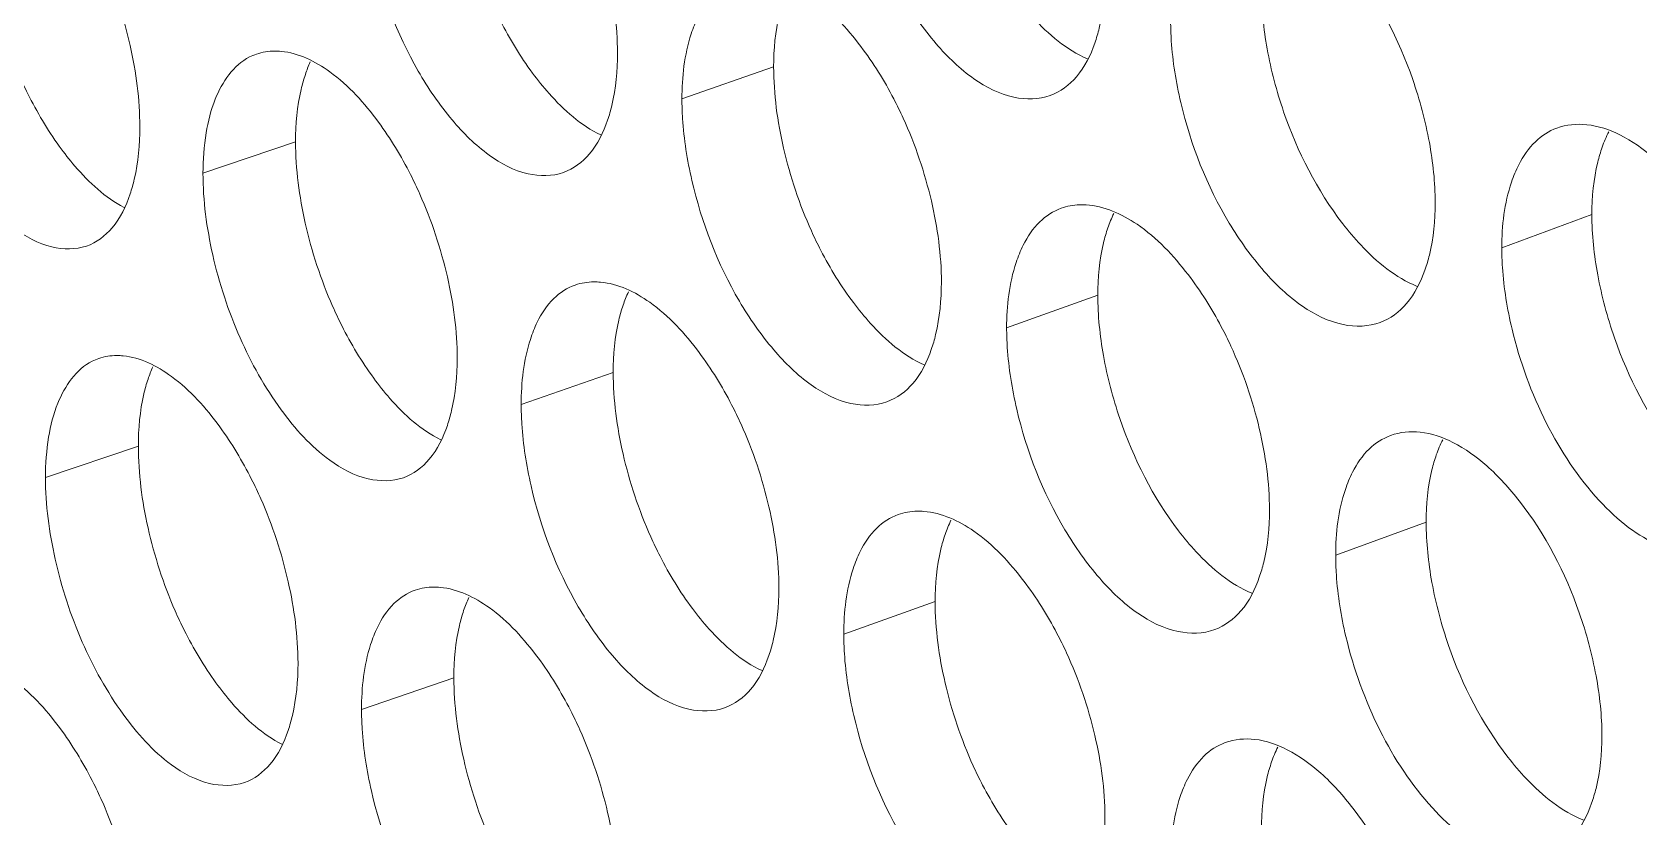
# Model space of a CAD drawing. Header units: millimetres. Extents: x 1177 to 4147, y 93 to 2194.
# Drawn here: x 2514.23 to 2529.28, y 1040.74 to 1048.09 of the extents above; entities that cross this region are included whole.
import ezdxf

# ---------------------------------------------------------------- set-up
doc = ezdxf.new("R2010")
doc.units = ezdxf.units.MM
doc.header["$LTSCALE"] = 0.1
doc.layers.get('0').update_dxf_attribs({"lineweight": 13})
doc.layers.add('标注', color=251, linetype='Continuous', lineweight=9)

# ---------------------------------------------------------------- blocks, each defined once
blk = doc.blocks.new('02')
at = {"layer": '标注'}
for p, q in [((4370.81, 1088.075), (4369.582, 1087.644)), ((4364.411, 1087.072), (4363.172, 1086.65)), ((4381.761, 1086.097), (4380.555, 1085.652)), ((4375.148, 1085.018), (4373.928, 1084.582)), ((4368.662, 1083.986), (4367.431, 1083.557)), ((4362.307, 1082.998), (4361.064, 1082.579)), ((4362.307, 1082.998), (4361.064, 1082.579)), ((4379.543, 1081.983), (4378.332, 1081.54)), ((4372.971, 1080.919), (4371.748, 1080.485)), ((4366.53, 1079.901), (4365.294, 1079.476)), ((4366.53, 1079.901), (4365.294, 1079.476))]:
    blk.add_line(p, q, dxfattribs=at)
for centre, radius, start, end in [((4364.121, 1087.566), 0.718, 108.8885, 116.9547), ((4362.005, 1083.502), 0.708, 108.7111, 116.4326), ((4362.005, 1083.502), 0.708, 108.7111, 116.4326)]:
    blk.add_arc(centre, radius, start, end, dxfattribs=at)
for points, knots in [([(4371.882, 1090.647), (4372.013, 1090.083), (4372.325, 1089.279), (4372.943, 1088.396), (4373.303, 1088.045), (4373.491, 1087.914)], [0, 0, 0, 0, 0.538492, 0.786102, 1, 1, 1, 1]), ([(4368.72, 1088.259), (4368.72, 1088.624), (4368.616, 1089.379), (4368.376, 1090.1), (4368.216, 1090.455)], [0, 0, 0, 0, 0.484011, 1, 1, 1, 1]), ([(4365.426, 1089.637), (4365.554, 1089.073), (4365.859, 1088.267), (4366.464, 1087.379), (4366.817, 1087.026), (4367.003, 1086.893)], [0, 0, 0, 0, 0.539686, 0.787091, 1, 1, 1, 1]), ([(4362.327, 1087.271), (4362.327, 1087.636), (4362.225, 1088.392), (4361.99, 1089.114), (4361.834, 1089.471)], [0, 0, 0, 0, 0.484127, 1, 1, 1, 1]), ([(4379.664, 1086.257), (4379.664, 1086.527), (4379.603, 1087.088), (4379.312, 1088.177), (4378.913, 1088.955), (4378.566, 1089.402)], [0, 0, 0, 0, 0.240077, 0.497775, 1, 1, 1, 1]), ([(4371.978, 1088.345), (4371.789, 1088.596), (4371.414, 1089.01), (4370.888, 1089.262), (4370.651, 1089.283)], [0, 0, 0, 0, 0.568686, 1, 1, 1, 1]), ([(4375.108, 1088.392), (4375.131, 1088.458), (4375.215, 1088.75), (4375.243, 1089.057), (4375.243, 1089.292)], [0, 0, 0, 0, 0.227924, 1, 1, 1, 1]), ([(4370.943, 1088.974), (4370.921, 1088.909), (4370.838, 1088.616), (4370.81, 1088.31), (4370.81, 1088.075)], [0, 0, 0, 0, 0.227562, 1, 1, 1, 1]), ([(4374.046, 1089.016), (4374.119, 1088.92), (4374.391, 1088.591), (4374.729, 1088.303), (4375.01, 1088.181)], [0, 0, 0, 0, 0.284096, 1, 1, 1, 1]), ([(4377.338, 1089.123), (4377.338, 1088.853), (4377.398, 1088.291), (4377.685, 1087.202), (4378.082, 1086.423), (4378.426, 1085.975)], [0, 0, 0, 0, 0.240288, 0.498123, 1, 1, 1, 1]), ([(4367.028, 1088.952), (4367.067, 1088.865), (4367.227, 1088.53), (4367.419, 1088.212), (4367.582, 1087.991)], [0, 0, 0, 0, 0.259432, 1, 1, 1, 1]), ([(4369.8, 1088.747), (4369.763, 1088.672), (4369.624, 1088.321), (4369.582, 1087.937), (4369.582, 1087.644)], [0, 0, 0, 0, 0.220019, 1, 1, 1, 1]), ([(4376.123, 1088.683), (4376.123, 1088.596), (4376.136, 1088.231), (4376.195, 1087.867), (4376.259, 1087.596)], [0, 0, 0, 0, 0.237616, 1, 1, 1, 1]), ([(4372.544, 1087.387), (4372.504, 1087.474), (4372.341, 1087.808), (4372.144, 1088.126), (4371.978, 1088.345)], [0, 0, 0, 0, 0.259142, 1, 1, 1, 1]), ([(4374.512, 1087.691), (4374.648, 1087.74), (4374.912, 1087.941), (4375.052, 1088.231), (4375.108, 1088.392)], [0, 0, 0, 0, 0.456741, 1, 1, 1, 1]), ([(4363.795, 1088.206), (4363.579, 1088.096), (4363.334, 1087.727), (4363.197, 1087.17), (4363.172, 1086.83), (4363.172, 1086.65)], [0, 0, 0, 0, 0.417976, 0.688317, 1, 1, 1, 1]), ([(4364.219, 1088.281), (4364.19, 1088.284), (4364.079, 1088.289), (4363.966, 1088.272), (4363.888, 1088.245)], [0, 0, 0, 0, 0.25872, 1, 1, 1, 1]), ([(4365.52, 1087.335), (4365.334, 1087.586), (4364.97, 1088.001), (4364.453, 1088.259), (4364.219, 1088.281)], [0, 0, 0, 0, 0.570761, 1, 1, 1, 1]), ([(4368.587, 1087.36), (4368.61, 1087.425), (4368.692, 1087.718), (4368.72, 1088.024), (4368.72, 1088.259)], [0, 0, 0, 0, 0.227498, 1, 1, 1, 1]), ([(4360.707, 1087.976), (4360.745, 1087.888), (4360.901, 1087.553), (4361.09, 1087.233), (4361.249, 1087.011)], [0, 0, 0, 0, 0.2597, 1, 1, 1, 1]), ([(4364.542, 1087.971), (4364.52, 1087.906), (4364.438, 1087.613), (4364.411, 1087.307), (4364.411, 1087.072)], [0, 0, 0, 0, 0.22714, 1, 1, 1, 1]), ([(4367.582, 1087.991), (4367.652, 1087.897), (4367.911, 1087.576), (4368.231, 1087.29), (4368.498, 1087.163)], [0, 0, 0, 0, 0.283571, 1, 1, 1, 1]), ([(4370.81, 1088.075), (4370.81, 1087.709), (4370.914, 1086.954), (4371.155, 1086.233), (4371.315, 1085.878)], [0, 0, 0, 0, 0.484109, 1, 1, 1, 1]), ([(4373.491, 1087.914), (4373.652, 1087.801), (4373.979, 1087.631), (4374.36, 1087.637), (4374.512, 1087.691)], [0, 0, 0, 0, 0.547725, 1, 1, 1, 1]), ([(4369.582, 1087.644), (4369.582, 1087.557), (4369.595, 1087.191), (4369.653, 1086.827), (4369.716, 1086.555)], [0, 0, 0, 0, 0.237546, 1, 1, 1, 1]), ([(4376.259, 1087.596), (4376.391, 1087.032), (4376.708, 1086.228), (4377.334, 1085.349), (4377.698, 1085.001), (4377.889, 1084.87)], [0, 0, 0, 0, 0.537696, 0.785444, 1, 1, 1, 1]), ([(4362.197, 1086.373), (4362.219, 1086.438), (4362.3, 1086.731), (4362.327, 1087.036), (4362.327, 1087.271)], [0, 0, 0, 0, 0.227075, 1, 1, 1, 1]), ([(4366.074, 1086.372), (4366.035, 1086.46), (4365.876, 1086.795), (4365.683, 1087.114), (4365.52, 1087.335)], [0, 0, 0, 0, 0.25941, 1, 1, 1, 1]), ([(4367.997, 1086.661), (4368.131, 1086.708), (4368.395, 1086.908), (4368.532, 1087.198), (4368.587, 1087.36)], [0, 0, 0, 0, 0.454353, 1, 1, 1, 1]), ([(4373.055, 1085.192), (4373.055, 1085.558), (4372.949, 1086.312), (4372.706, 1087.032), (4372.544, 1087.387)], [0, 0, 0, 0, 0.483934, 1, 1, 1, 1]), ([(4381.292, 1087.255), (4381.185, 1087.215), (4380.978, 1087.08), (4380.841, 1086.877), (4380.783, 1086.764)], [0, 0, 0, 0, 0.471808, 1, 1, 1, 1]), ([(4383.03, 1086.382), (4382.897, 1086.551), (4382.626, 1086.848), (4382.173, 1087.174), (4381.717, 1087.329), (4381.417, 1087.301), (4381.292, 1087.255)], [0, 0, 0, 0, 0.312757, 0.580674, 0.804664, 1, 1, 1, 1]), ([(4364.411, 1087.072), (4364.411, 1086.706), (4364.514, 1085.951), (4364.749, 1085.228), (4364.907, 1084.872)], [0, 0, 0, 0, 0.484224, 1, 1, 1, 1]), ([(4361.249, 1087.011), (4361.316, 1086.92), (4361.561, 1086.606), (4361.863, 1086.324), (4362.117, 1086.192)], [0, 0, 0, 0, 0.282942, 1, 1, 1, 1]), ([(4367.003, 1086.893), (4367.159, 1086.78), (4367.475, 1086.609), (4367.848, 1086.609), (4367.997, 1086.661)], [0, 0, 0, 0, 0.549192, 1, 1, 1, 1]), ([(4381.899, 1086.999), (4381.876, 1086.933), (4381.79, 1086.64), (4381.761, 1086.333), (4381.761, 1086.097)], [0, 0, 0, 0, 0.228275, 1, 1, 1, 1]), ([(4363.172, 1086.65), (4363.172, 1086.284), (4363.275, 1085.528), (4363.626, 1084.452), (4364.153, 1083.514), (4364.616, 1082.996), (4364.869, 1082.812)], [0, 0, 0, 0, 0.254475, 0.525644, 0.782923, 1, 1, 1, 1]), ([(4380.783, 1086.764), (4380.745, 1086.69), (4380.599, 1086.336), (4380.555, 1085.948), (4380.555, 1085.652)], [0, 0, 0, 0, 0.220876, 1, 1, 1, 1]), ([(4369.716, 1086.555), (4369.845, 1085.991), (4370.155, 1085.186), (4370.769, 1084.302), (4371.126, 1083.951), (4371.314, 1083.818)], [0, 0, 0, 0, 0.53889, 0.786432, 1, 1, 1, 1]), ([(4361.612, 1085.676), (4361.746, 1085.721), (4362.008, 1085.921), (4362.143, 1086.211), (4362.197, 1086.373)], [0, 0, 0, 0, 0.451858, 1, 1, 1, 1]), ([(4366.575, 1084.174), (4366.575, 1084.54), (4366.471, 1085.295), (4366.233, 1086.016), (4366.074, 1086.372)], [0, 0, 0, 0, 0.484049, 1, 1, 1, 1]), ([(4374.658, 1086.182), (4374.552, 1086.143), (4374.343, 1086.007), (4374.208, 1085.802), (4374.15, 1085.688)], [0, 0, 0, 0, 0.469738, 1, 1, 1, 1]), ([(4374.992, 1086.227), (4374.963, 1086.229), (4374.85, 1086.23), (4374.737, 1086.21), (4374.658, 1086.182)], [0, 0, 0, 0, 0.257824, 1, 1, 1, 1]), ([(4376.356, 1085.295), (4376.161, 1085.548), (4375.776, 1085.966), (4375.235, 1086.212), (4374.992, 1086.227)], [0, 0, 0, 0, 0.568444, 1, 1, 1, 1]), ([(4379.527, 1085.356), (4379.55, 1085.422), (4379.635, 1085.714), (4379.664, 1086.022), (4379.664, 1086.257)], [0, 0, 0, 0, 0.22821, 1, 1, 1, 1]), ([(4378.426, 1085.975), (4378.502, 1085.877), (4378.782, 1085.544), (4379.133, 1085.254), (4379.423, 1085.137)], [0, 0, 0, 0, 0.28439, 1, 1, 1, 1]), ([(4381.761, 1086.097), (4381.761, 1085.827), (4381.822, 1085.266), (4382.113, 1084.178), (4382.515, 1083.4), (4382.864, 1082.955)], [0, 0, 0, 0, 0.240142, 0.497822, 1, 1, 1, 1]), ([(4360.644, 1085.917), (4360.796, 1085.804), (4361.102, 1085.632), (4361.467, 1085.627), (4361.612, 1085.676)], [0, 0, 0, 0, 0.550741, 1, 1, 1, 1]), ([(4371.315, 1085.878), (4371.355, 1085.791), (4371.516, 1085.457), (4371.712, 1085.139), (4371.877, 1084.92)], [0, 0, 0, 0, 0.259253, 1, 1, 1, 1]), ([(4375.283, 1085.919), (4375.26, 1085.853), (4375.176, 1085.56), (4375.148, 1085.253), (4375.148, 1085.018)], [0, 0, 0, 0, 0.227846, 1, 1, 1, 1]), ([(4374.15, 1085.688), (4374.113, 1085.614), (4373.971, 1085.262), (4373.928, 1084.876), (4373.928, 1084.582)], [0, 0, 0, 0, 0.220347, 1, 1, 1, 1]), ([(4380.555, 1085.652), (4380.555, 1085.565), (4380.568, 1085.199), (4380.628, 1084.836), (4380.692, 1084.565)], [0, 0, 0, 0, 0.237664, 1, 1, 1, 1]), ([(4378.928, 1084.654), (4379.064, 1084.704), (4379.328, 1084.905), (4379.47, 1085.195), (4379.527, 1085.356)], [0, 0, 0, 0, 0.458276, 1, 1, 1, 1]), ([(4368.153, 1085.155), (4368.046, 1085.118), (4367.837, 1084.98), (4367.703, 1084.773), (4367.646, 1084.658)], [0, 0, 0, 0, 0.467496, 1, 1, 1, 1]), ([(4368.492, 1085.194), (4368.463, 1085.196), (4368.349, 1085.201), (4368.233, 1085.183), (4368.153, 1085.155)], [0, 0, 0, 0, 0.258663, 1, 1, 1, 1]), ([(4369.811, 1084.254), (4369.623, 1084.504), (4369.252, 1084.919), (4368.729, 1085.173), (4368.492, 1085.194)], [0, 0, 0, 0, 0.569371, 1, 1, 1, 1]), ([(4372.92, 1084.293), (4372.943, 1084.358), (4373.026, 1084.651), (4373.055, 1084.958), (4373.055, 1085.192)], [0, 0, 0, 0, 0.227782, 1, 1, 1, 1]), ([(4376.929, 1084.339), (4376.889, 1084.426), (4376.724, 1084.759), (4376.524, 1085.076), (4376.356, 1085.295)], [0, 0, 0, 0, 0.258962, 1, 1, 1, 1]), ([(4368.795, 1084.885), (4368.772, 1084.82), (4368.69, 1084.527), (4368.662, 1084.22), (4368.662, 1083.986)], [0, 0, 0, 0, 0.227421, 1, 1, 1, 1]), ([(4371.877, 1084.92), (4371.949, 1084.824), (4372.216, 1084.498), (4372.548, 1084.21), (4372.825, 1084.086)], [0, 0, 0, 0, 0.283932, 1, 1, 1, 1]), ([(4375.148, 1085.018), (4375.148, 1084.748), (4375.207, 1084.187), (4375.492, 1083.097), (4375.886, 1082.317), (4376.229, 1081.868)], [0, 0, 0, 0, 0.240361, 0.498273, 1, 1, 1, 1]), ([(4364.907, 1084.872), (4364.945, 1084.784), (4365.103, 1084.45), (4365.295, 1084.131), (4365.457, 1083.91)], [0, 0, 0, 0, 0.259522, 1, 1, 1, 1]), ([(4377.889, 1084.87), (4378.053, 1084.758), (4378.387, 1084.589), (4378.773, 1084.597), (4378.928, 1084.654)], [0, 0, 0, 0, 0.54679, 1, 1, 1, 1]), ([(4367.646, 1084.658), (4367.61, 1084.584), (4367.472, 1084.233), (4367.431, 1083.85), (4367.431, 1083.557)], [0, 0, 0, 0, 0.219864, 1, 1, 1, 1]), ([(4373.928, 1084.582), (4373.928, 1084.495), (4373.941, 1084.129), (4374, 1083.765), (4374.063, 1083.494)], [0, 0, 0, 0, 0.237593, 1, 1, 1, 1]), ([(4380.692, 1084.565), (4380.796, 1084.13), (4381.094, 1083.31), (4381.677, 1082.427), (4382.226, 1081.909), (4382.631, 1081.667), (4383.031, 1081.563), (4383.289, 1081.596), (4383.401, 1081.638)], [0, 0, 0, 0, 0.308628, 0.595689, 0.719688, 0.826459, 0.91799, 1, 1, 1, 1]), ([(4370.373, 1083.293), (4370.333, 1083.381), (4370.172, 1083.715), (4369.976, 1084.033), (4369.811, 1084.254)], [0, 0, 0, 0, 0.259231, 1, 1, 1, 1]), ([(4372.326, 1083.593), (4372.461, 1083.641), (4372.725, 1083.841), (4372.864, 1084.132), (4372.92, 1084.293)], [0, 0, 0, 0, 0.455957, 1, 1, 1, 1]), ([(4377.446, 1082.147), (4377.446, 1082.512), (4377.339, 1083.266), (4377.093, 1083.985), (4376.929, 1084.339)], [0, 0, 0, 0, 0.483858, 1, 1, 1, 1]), ([(4361.689, 1084.136), (4361.473, 1084.029), (4361.227, 1083.659), (4361.089, 1083.101), (4361.064, 1082.76), (4361.064, 1082.579)], [0, 0, 0, 0, 0.41671, 0.687379, 1, 1, 1, 1]), ([(4361.689, 1084.136), (4361.473, 1084.029), (4361.227, 1083.659), (4361.089, 1083.101), (4361.064, 1082.76), (4361.064, 1082.579)], [0, 0, 0, 0, 0.41671, 0.687379, 1, 1, 1, 1]), ([(4362.104, 1084.207), (4362.076, 1084.21), (4361.966, 1084.216), (4361.855, 1084.199), (4361.778, 1084.173)], [0, 0, 0, 0, 0.258751, 1, 1, 1, 1]), ([(4362.104, 1084.207), (4362.076, 1084.21), (4361.966, 1084.216), (4361.855, 1084.199), (4361.778, 1084.173)], [0, 0, 0, 0, 0.258751, 1, 1, 1, 1]), ([(4363.396, 1083.258), (4363.212, 1083.51), (4362.851, 1083.924), (4362.336, 1084.185), (4362.104, 1084.207)], [0, 0, 0, 0, 0.571465, 1, 1, 1, 1]), ([(4363.396, 1083.258), (4363.212, 1083.51), (4362.851, 1083.924), (4362.336, 1084.185), (4362.104, 1084.207)], [0, 0, 0, 0, 0.571465, 1, 1, 1, 1]), ([(4366.443, 1083.276), (4366.465, 1083.341), (4366.547, 1083.634), (4366.575, 1083.94), (4366.575, 1084.174)], [0, 0, 0, 0, 0.227356, 1, 1, 1, 1]), ([(4362.437, 1083.896), (4362.415, 1083.831), (4362.334, 1083.538), (4362.307, 1083.233), (4362.307, 1082.998)], [0, 0, 0, 0, 0.227, 1, 1, 1, 1]), ([(4362.437, 1083.896), (4362.415, 1083.831), (4362.334, 1083.538), (4362.307, 1083.233), (4362.307, 1082.998)], [0, 0, 0, 0, 0.227, 1, 1, 1, 1]), ([(4365.457, 1083.91), (4365.525, 1083.816), (4365.779, 1083.497), (4366.093, 1083.213), (4366.356, 1083.084)], [0, 0, 0, 0, 0.283373, 1, 1, 1, 1]), ([(4368.662, 1083.986), (4368.662, 1083.62), (4368.766, 1082.865), (4369.005, 1082.143), (4369.165, 1081.788)], [0, 0, 0, 0, 0.484147, 1, 1, 1, 1]), ([(4371.314, 1083.818), (4371.473, 1083.706), (4371.797, 1083.536), (4372.175, 1083.539), (4372.326, 1083.593)], [0, 0, 0, 0, 0.548205, 1, 1, 1, 1]), ([(4367.431, 1083.557), (4367.431, 1083.47), (4367.444, 1083.104), (4367.501, 1082.741), (4367.563, 1082.469)], [0, 0, 0, 0, 0.237523, 1, 1, 1, 1]), ([(4374.063, 1083.494), (4374.195, 1082.93), (4374.509, 1082.126), (4375.131, 1081.245), (4375.493, 1080.896), (4375.683, 1080.764)], [0, 0, 0, 0, 0.538094, 0.785773, 1, 1, 1, 1]), ([(4363.947, 1082.294), (4363.908, 1082.382), (4363.749, 1082.717), (4363.558, 1083.037), (4363.396, 1083.258)], [0, 0, 0, 0, 0.2595, 1, 1, 1, 1]), ([(4363.947, 1082.294), (4363.908, 1082.382), (4363.749, 1082.717), (4363.558, 1083.037), (4363.396, 1083.258)], [0, 0, 0, 0, 0.2595, 1, 1, 1, 1]), ([(4365.854, 1082.577), (4365.988, 1082.624), (4366.251, 1082.824), (4366.388, 1083.114), (4366.443, 1083.276)], [0, 0, 0, 0, 0.453533, 1, 1, 1, 1]), ([(4370.88, 1081.098), (4370.88, 1081.463), (4370.775, 1082.218), (4370.534, 1082.939), (4370.373, 1083.293)], [0, 0, 0, 0, 0.483972, 1, 1, 1, 1]), ([(4380.791, 1082.265), (4380.659, 1082.433), (4380.391, 1082.73), (4379.941, 1083.058), (4379.489, 1083.214), (4379.191, 1083.188), (4379.066, 1083.142)], [0, 0, 0, 0, 0.313314, 0.581411, 0.805175, 1, 1, 1, 1]), ([(4362.307, 1082.998), (4362.307, 1082.632), (4362.409, 1081.877), (4362.643, 1081.154), (4362.799, 1080.797)], [0, 0, 0, 0, 0.484262, 1, 1, 1, 1]), ([(4362.307, 1082.998), (4362.307, 1082.632), (4362.409, 1081.877), (4362.643, 1081.154), (4362.799, 1080.797)], [0, 0, 0, 0, 0.484262, 1, 1, 1, 1]), ([(4379.066, 1083.142), (4378.96, 1083.103), (4378.752, 1082.967), (4378.616, 1082.764), (4378.558, 1082.651)], [0, 0, 0, 0, 0.471136, 1, 1, 1, 1]), ([(4364.869, 1082.812), (4365.023, 1082.7), (4365.337, 1082.528), (4365.706, 1082.526), (4365.854, 1082.577)], [0, 0, 0, 0, 0.549699, 1, 1, 1, 1]), ([(4379.679, 1082.883), (4379.656, 1082.818), (4379.571, 1082.525), (4379.543, 1082.218), (4379.543, 1081.983)], [0, 0, 0, 0, 0.228131, 1, 1, 1, 1]), ([(4361.064, 1082.579), (4361.064, 1082.213), (4361.166, 1081.457), (4361.515, 1080.38), (4362.038, 1079.441), (4362.498, 1078.921), (4362.749, 1078.737)], [0, 0, 0, 0, 0.254669, 0.526003, 0.783257, 1, 1, 1, 1]), ([(4361.064, 1082.579), (4361.064, 1082.213), (4361.166, 1081.457), (4361.515, 1080.38), (4362.038, 1079.441), (4362.498, 1078.921), (4362.749, 1078.737)], [0, 0, 0, 0, 0.254669, 0.526003, 0.783257, 1, 1, 1, 1]), ([(4378.558, 1082.651), (4378.52, 1082.576), (4378.376, 1082.223), (4378.332, 1081.836), (4378.332, 1081.54)], [0, 0, 0, 0, 0.220694, 1, 1, 1, 1]), ([(4367.563, 1082.469), (4367.692, 1081.905), (4368, 1081.099), (4368.609, 1080.213), (4368.965, 1079.861), (4369.151, 1079.728)], [0, 0, 0, 0, 0.539288, 0.786761, 1, 1, 1, 1]), ([(4364.444, 1080.095), (4364.444, 1080.461), (4364.34, 1081.216), (4364.104, 1081.938), (4363.947, 1082.294)], [0, 0, 0, 0, 0.484088, 1, 1, 1, 1]), ([(4364.444, 1080.095), (4364.444, 1080.461), (4364.34, 1081.216), (4364.104, 1081.938), (4363.947, 1082.294)], [0, 0, 0, 0, 0.484088, 1, 1, 1, 1]), ([(4372.82, 1082.127), (4372.79, 1082.129), (4372.674, 1082.133), (4372.557, 1082.113), (4372.475, 1082.084)], [0, 0, 0, 0, 0.258462, 1, 1, 1, 1]), ([(4374.16, 1081.192), (4373.969, 1081.444), (4373.59, 1081.858), (4373.059, 1082.108), (4372.82, 1082.127)], [0, 0, 0, 0, 0.568222, 1, 1, 1, 1]), ([(4377.31, 1081.247), (4377.333, 1081.312), (4377.418, 1081.605), (4377.446, 1081.912), (4377.446, 1082.147)], [0, 0, 0, 0, 0.228067, 1, 1, 1, 1]), ([(4381.895, 1079.122), (4381.895, 1079.392), (4381.834, 1079.953), (4381.542, 1081.041), (4381.139, 1081.819), (4380.791, 1082.265)], [0, 0, 0, 0, 0.240004, 0.497624, 1, 1, 1, 1]), ([(4372.475, 1082.084), (4372.369, 1082.046), (4372.16, 1081.91), (4372.025, 1081.704), (4371.968, 1081.59)], [0, 0, 0, 0, 0.469011, 1, 1, 1, 1]), ([(4379.543, 1081.983), (4379.543, 1081.712), (4379.603, 1081.151), (4379.892, 1080.062), (4380.291, 1079.284), (4380.638, 1078.838)], [0, 0, 0, 0, 0.240215, 0.497973, 1, 1, 1, 1]), ([(4369.165, 1081.788), (4369.204, 1081.7), (4369.364, 1081.366), (4369.558, 1081.048), (4369.722, 1080.828)], [0, 0, 0, 0, 0.259343, 1, 1, 1, 1]), ([(4373.106, 1081.819), (4373.083, 1081.754), (4372.999, 1081.461), (4372.971, 1081.154), (4372.971, 1080.919)], [0, 0, 0, 0, 0.227704, 1, 1, 1, 1]), ([(4376.229, 1081.868), (4376.303, 1081.771), (4376.579, 1081.44), (4376.924, 1081.151), (4377.209, 1081.031)], [0, 0, 0, 0, 0.284248, 1, 1, 1, 1]), ([(4371.968, 1081.59), (4371.931, 1081.516), (4371.791, 1081.164), (4371.748, 1080.779), (4371.748, 1080.485)], [0, 0, 0, 0, 0.22018, 1, 1, 1, 1]), ([(4378.332, 1081.54), (4378.332, 1081.453), (4378.345, 1081.087), (4378.404, 1080.724), (4378.468, 1080.453)], [0, 0, 0, 0, 0.23764, 1, 1, 1, 1]), ([(4376.713, 1080.545), (4376.848, 1080.594), (4377.113, 1080.795), (4377.254, 1081.085), (4377.31, 1081.247)], [0, 0, 0, 0, 0.457514, 1, 1, 1, 1]), ([(4366.013, 1081.072), (4365.907, 1081.036), (4365.697, 1080.898), (4365.563, 1080.69), (4365.507, 1080.575)], [0, 0, 0, 0, 0.466707, 1, 1, 1, 1]), ([(4366.013, 1081.072), (4365.907, 1081.036), (4365.697, 1080.898), (4365.563, 1080.69), (4365.507, 1080.575)], [0, 0, 0, 0, 0.466707, 1, 1, 1, 1]), ([(4366.348, 1081.11), (4366.319, 1081.113), (4366.207, 1081.118), (4366.092, 1081.1), (4366.013, 1081.072)], [0, 0, 0, 0, 0.258691, 1, 1, 1, 1]), ([(4366.348, 1081.11), (4366.319, 1081.113), (4366.207, 1081.118), (4366.092, 1081.1), (4366.013, 1081.072)], [0, 0, 0, 0, 0.258691, 1, 1, 1, 1]), ([(4367.658, 1080.167), (4367.471, 1080.418), (4367.104, 1080.832), (4366.583, 1081.088), (4366.348, 1081.11)], [0, 0, 0, 0, 0.570063, 1, 1, 1, 1]), ([(4367.658, 1080.167), (4367.471, 1080.418), (4367.104, 1080.832), (4366.583, 1081.088), (4366.348, 1081.11)], [0, 0, 0, 0, 0.570063, 1, 1, 1, 1]), ([(4370.746, 1080.199), (4370.769, 1080.264), (4370.852, 1080.557), (4370.88, 1080.863), (4370.88, 1081.098)], [0, 0, 0, 0, 0.227639, 1, 1, 1, 1]), ([(4374.73, 1080.235), (4374.689, 1080.323), (4374.525, 1080.656), (4374.327, 1080.973), (4374.16, 1081.192)], [0, 0, 0, 0, 0.259052, 1, 1, 1, 1]), ([(4366.661, 1080.8), (4366.639, 1080.735), (4366.557, 1080.442), (4366.53, 1080.136), (4366.53, 1079.901)], [0, 0, 0, 0, 0.22728, 1, 1, 1, 1]), ([(4366.661, 1080.8), (4366.639, 1080.735), (4366.557, 1080.442), (4366.53, 1080.136), (4366.53, 1079.901)], [0, 0, 0, 0, 0.22728, 1, 1, 1, 1]), ([(4369.722, 1080.828), (4369.793, 1080.733), (4370.056, 1080.409), (4370.382, 1080.122), (4370.654, 1079.997)], [0, 0, 0, 0, 0.283758, 1, 1, 1, 1]), ([(4372.971, 1080.919), (4372.971, 1080.554), (4373.077, 1079.798), (4373.319, 1079.078), (4373.48, 1078.724)], [0, 0, 0, 0, 0.484071, 1, 1, 1, 1]), ([(4362.799, 1080.797), (4362.838, 1080.709), (4362.995, 1080.374), (4363.185, 1080.054), (4363.346, 1079.833)], [0, 0, 0, 0, 0.259611, 1, 1, 1, 1]), ([(4362.799, 1080.797), (4362.838, 1080.709), (4362.995, 1080.374), (4363.185, 1080.054), (4363.346, 1079.833)], [0, 0, 0, 0, 0.259611, 1, 1, 1, 1]), ([(4375.683, 1080.764), (4375.845, 1080.652), (4376.176, 1080.483), (4376.559, 1080.489), (4376.713, 1080.545)], [0, 0, 0, 0, 0.547253, 1, 1, 1, 1]), ([(4365.507, 1080.575), (4365.471, 1080.501), (4365.335, 1080.15), (4365.294, 1079.769), (4365.294, 1079.476)], [0, 0, 0, 0, 0.219714, 1, 1, 1, 1]), ([(4365.507, 1080.575), (4365.471, 1080.501), (4365.335, 1080.15), (4365.294, 1079.769), (4365.294, 1079.476)], [0, 0, 0, 0, 0.219714, 1, 1, 1, 1]), ([(4371.748, 1080.485), (4371.748, 1080.398), (4371.761, 1080.032), (4371.819, 1079.669), (4371.882, 1079.397)], [0, 0, 0, 0, 0.237569, 1, 1, 1, 1]), ([(4378.468, 1080.453), (4378.572, 1080.018), (4378.867, 1079.198), (4379.445, 1078.315), (4379.99, 1077.795), (4380.392, 1077.551), (4380.79, 1077.445), (4381.046, 1077.478), (4381.157, 1077.519)], [0, 0, 0, 0, 0.309142, 0.59647, 0.720459, 0.827093, 0.918352, 1, 1, 1, 1]), ([(4368.216, 1079.205), (4368.177, 1079.293), (4368.016, 1079.627), (4367.822, 1079.946), (4367.658, 1080.167)], [0, 0, 0, 0, 0.259321, 1, 1, 1, 1]), ([(4368.216, 1079.205), (4368.177, 1079.293), (4368.016, 1079.627), (4367.822, 1079.946), (4367.658, 1080.167)], [0, 0, 0, 0, 0.259321, 1, 1, 1, 1]), ([(4370.154, 1079.499), (4370.289, 1079.547), (4370.553, 1079.747), (4370.691, 1080.037), (4370.746, 1080.199)], [0, 0, 0, 0, 0.455161, 1, 1, 1, 1]), ([(4375.243, 1078.042), (4375.243, 1078.407), (4375.137, 1079.162), (4374.892, 1079.881), (4374.73, 1080.235)], [0, 0, 0, 0, 0.483896, 1, 1, 1, 1]), ([(4361.287, 1079.186), (4361.104, 1079.438), (4360.746, 1079.853), (4360.235, 1080.115), (4360.004, 1080.139)], [0, 0, 0, 0, 0.572175, 1, 1, 1, 1]), ([(4364.312, 1079.197), (4364.334, 1079.262), (4364.416, 1079.555), (4364.444, 1079.861), (4364.444, 1080.095)], [0, 0, 0, 0, 0.227216, 1, 1, 1, 1]), ([(4364.312, 1079.197), (4364.334, 1079.262), (4364.416, 1079.555), (4364.444, 1079.861), (4364.444, 1080.095)], [0, 0, 0, 0, 0.227216, 1, 1, 1, 1]), ([(4363.346, 1079.833), (4363.413, 1079.74), (4363.663, 1079.424), (4363.971, 1079.141), (4364.229, 1079.01)], [0, 0, 0, 0, 0.283164, 1, 1, 1, 1]), ([(4363.346, 1079.833), (4363.413, 1079.74), (4363.663, 1079.424), (4363.971, 1079.141), (4364.229, 1079.01)], [0, 0, 0, 0, 0.283164, 1, 1, 1, 1]), ([(4366.53, 1079.901), (4366.53, 1079.536), (4366.633, 1078.78), (4366.87, 1078.058), (4367.028, 1077.702)], [0, 0, 0, 0, 0.484186, 1, 1, 1, 1]), ([(4366.53, 1079.901), (4366.53, 1079.536), (4366.633, 1078.78), (4366.87, 1078.058), (4367.028, 1077.702)], [0, 0, 0, 0, 0.484186, 1, 1, 1, 1]), ([(4369.151, 1079.728), (4369.309, 1079.615), (4369.629, 1079.445), (4370.004, 1079.446), (4370.154, 1079.499)], [0, 0, 0, 0, 0.548694, 1, 1, 1, 1]), ([(4365.294, 1079.476), (4365.294, 1079.389), (4365.307, 1079.023), (4365.364, 1078.659), (4365.426, 1078.387)], [0, 0, 0, 0, 0.237501, 1, 1, 1, 1]), ([(4365.294, 1079.476), (4365.294, 1079.389), (4365.307, 1079.023), (4365.364, 1078.659), (4365.426, 1078.387)], [0, 0, 0, 0, 0.237501, 1, 1, 1, 1]), ([(4371.882, 1079.397), (4372.013, 1078.833), (4372.325, 1078.029), (4372.943, 1077.146), (4373.303, 1076.795), (4373.491, 1076.664)], [0, 0, 0, 0, 0.538492, 0.786102, 1, 1, 1, 1]), ([(4361.834, 1078.221), (4361.795, 1078.309), (4361.638, 1078.644), (4361.447, 1078.964), (4361.287, 1079.186)], [0, 0, 0, 0, 0.259589, 1, 1, 1, 1]), ([(4363.726, 1078.499), (4363.86, 1078.545), (4364.123, 1078.745), (4364.258, 1079.035), (4364.312, 1079.197)], [0, 0, 0, 0, 0.452702, 1, 1, 1, 1]), ([(4363.726, 1078.499), (4363.86, 1078.545), (4364.123, 1078.745), (4364.258, 1079.035), (4364.312, 1079.197)], [0, 0, 0, 0, 0.452702, 1, 1, 1, 1]), ([(4368.72, 1077.009), (4368.72, 1077.374), (4368.616, 1078.129), (4368.376, 1078.85), (4368.216, 1079.205)], [0, 0, 0, 0, 0.484011, 1, 1, 1, 1]), ([(4368.72, 1077.009), (4368.72, 1077.374), (4368.616, 1078.129), (4368.376, 1078.85), (4368.216, 1079.205)], [0, 0, 0, 0, 0.484011, 1, 1, 1, 1]), ([(4378.566, 1078.152), (4378.435, 1078.321), (4378.17, 1078.618), (4377.724, 1078.946), (4377.275, 1079.104), (4376.979, 1079.079), (4376.855, 1079.034)], [0, 0, 0, 0, 0.313876, 0.582158, 0.805693, 1, 1, 1, 1]), ([(4381.757, 1078.221), (4381.78, 1078.287), (4381.866, 1078.579), (4381.895, 1078.887), (4381.895, 1079.122)], [0, 0, 0, 0, 0.228354, 1, 1, 1, 1]), ([(4376.855, 1079.034), (4376.749, 1078.996), (4376.54, 1078.859), (4376.404, 1078.655), (4376.347, 1078.542)], [0, 0, 0, 0, 0.470447, 1, 1, 1, 1]), ([(4362.749, 1078.737), (4362.902, 1078.625), (4363.212, 1078.453), (4363.579, 1078.449), (4363.726, 1078.499)], [0, 0, 0, 0, 0.550215, 1, 1, 1, 1]), ([(4362.749, 1078.737), (4362.902, 1078.625), (4363.212, 1078.453), (4363.579, 1078.449), (4363.726, 1078.499)], [0, 0, 0, 0, 0.550215, 1, 1, 1, 1]), ([(4373.48, 1078.724), (4373.52, 1078.636), (4373.683, 1078.303), (4373.88, 1077.985), (4374.046, 1077.766)], [0, 0, 0, 0, 0.259163, 1, 1, 1, 1]), ([(4377.474, 1078.774), (4377.451, 1078.708), (4377.366, 1078.415), (4377.338, 1078.108), (4377.338, 1077.873)], [0, 0, 0, 0, 0.227989, 1, 1, 1, 1]), ([(4380.638, 1078.838), (4380.715, 1078.738), (4381, 1078.404), (4381.357, 1078.112), (4381.651, 1077.997)], [0, 0, 0, 0, 0.28452, 1, 1, 1, 1]), ([(4376.347, 1078.542), (4376.309, 1078.467), (4376.166, 1078.115), (4376.123, 1077.729), (4376.123, 1077.433)], [0, 0, 0, 0, 0.220518, 1, 1, 1, 1]), ([(4362.327, 1076.021), (4362.327, 1076.386), (4362.225, 1077.142), (4361.99, 1077.864), (4361.834, 1078.221)], [0, 0, 0, 0, 0.484127, 1, 1, 1, 1]), ([(4365.426, 1078.387), (4365.554, 1077.823), (4365.859, 1077.017), (4366.464, 1076.129), (4366.817, 1075.776), (4367.003, 1075.643)], [0, 0, 0, 0, 0.539686, 0.787091, 1, 1, 1, 1]), ([(4365.426, 1078.387), (4365.554, 1077.823), (4365.859, 1077.017), (4366.464, 1076.129), (4366.817, 1075.776), (4367.003, 1075.643)], [0, 0, 0, 0, 0.539686, 0.787091, 1, 1, 1, 1]), ([(4381.157, 1077.519), (4381.293, 1077.569), (4381.558, 1077.77), (4381.7, 1078.06), (4381.757, 1078.221)], [0, 0, 0, 0, 0.459026, 1, 1, 1, 1]), ([(4375.108, 1077.142), (4375.131, 1077.208), (4375.215, 1077.5), (4375.243, 1077.807), (4375.243, 1078.042)], [0, 0, 0, 0, 0.227924, 1, 1, 1, 1]), ([(4379.664, 1075.007), (4379.664, 1075.277), (4379.603, 1075.838), (4379.312, 1076.927), (4378.913, 1077.705), (4378.566, 1078.152)], [0, 0, 0, 0, 0.240077, 0.497775, 1, 1, 1, 1])]:
    blk.add_open_spline(points, degree=3, knots=knots, dxfattribs=at)
for points in [[(4364.608, 1088.141), (4364.583, 1088.085), (4364.561, 1088.029), (4364.542, 1087.971)], [(4381.987, 1087.206), (4381.953, 1087.139), (4381.924, 1087.069), (4381.899, 1086.999)], [(4375.363, 1086.112), (4375.332, 1086.05), (4375.305, 1085.985), (4375.283, 1085.919)], [(4368.867, 1085.065), (4368.839, 1085.006), (4368.816, 1084.946), (4368.795, 1084.885)], [(4362.501, 1084.061), (4362.477, 1084.007), (4362.456, 1083.952), (4362.437, 1083.896)], [(4362.501, 1084.061), (4362.477, 1084.007), (4362.456, 1083.952), (4362.437, 1083.896)], [(4379.765, 1083.086), (4379.732, 1083.021), (4379.704, 1082.953), (4379.679, 1082.883)], [(4373.183, 1082.008), (4373.153, 1081.947), (4373.128, 1081.883), (4373.106, 1081.819)], [(4366.73, 1080.975), (4366.704, 1080.918), (4366.681, 1080.86), (4366.661, 1080.8)], [(4366.73, 1080.975), (4366.704, 1080.918), (4366.681, 1080.86), (4366.661, 1080.8)], [(4377.556, 1078.972), (4377.525, 1078.908), (4377.497, 1078.841), (4377.474, 1078.774)]]:
    blk.add_open_spline(points, degree=3, dxfattribs=at)

msp = doc.modelspace()

# ---------------------------------------------------------------- block references
at = {"xscale": 0.7, "yscale": 0.7, "zscale": 0.7}
msp.add_blockref('02', (-538.391, 286.112), dxfattribs=at)

doc.saveas('drawing.dxf')
